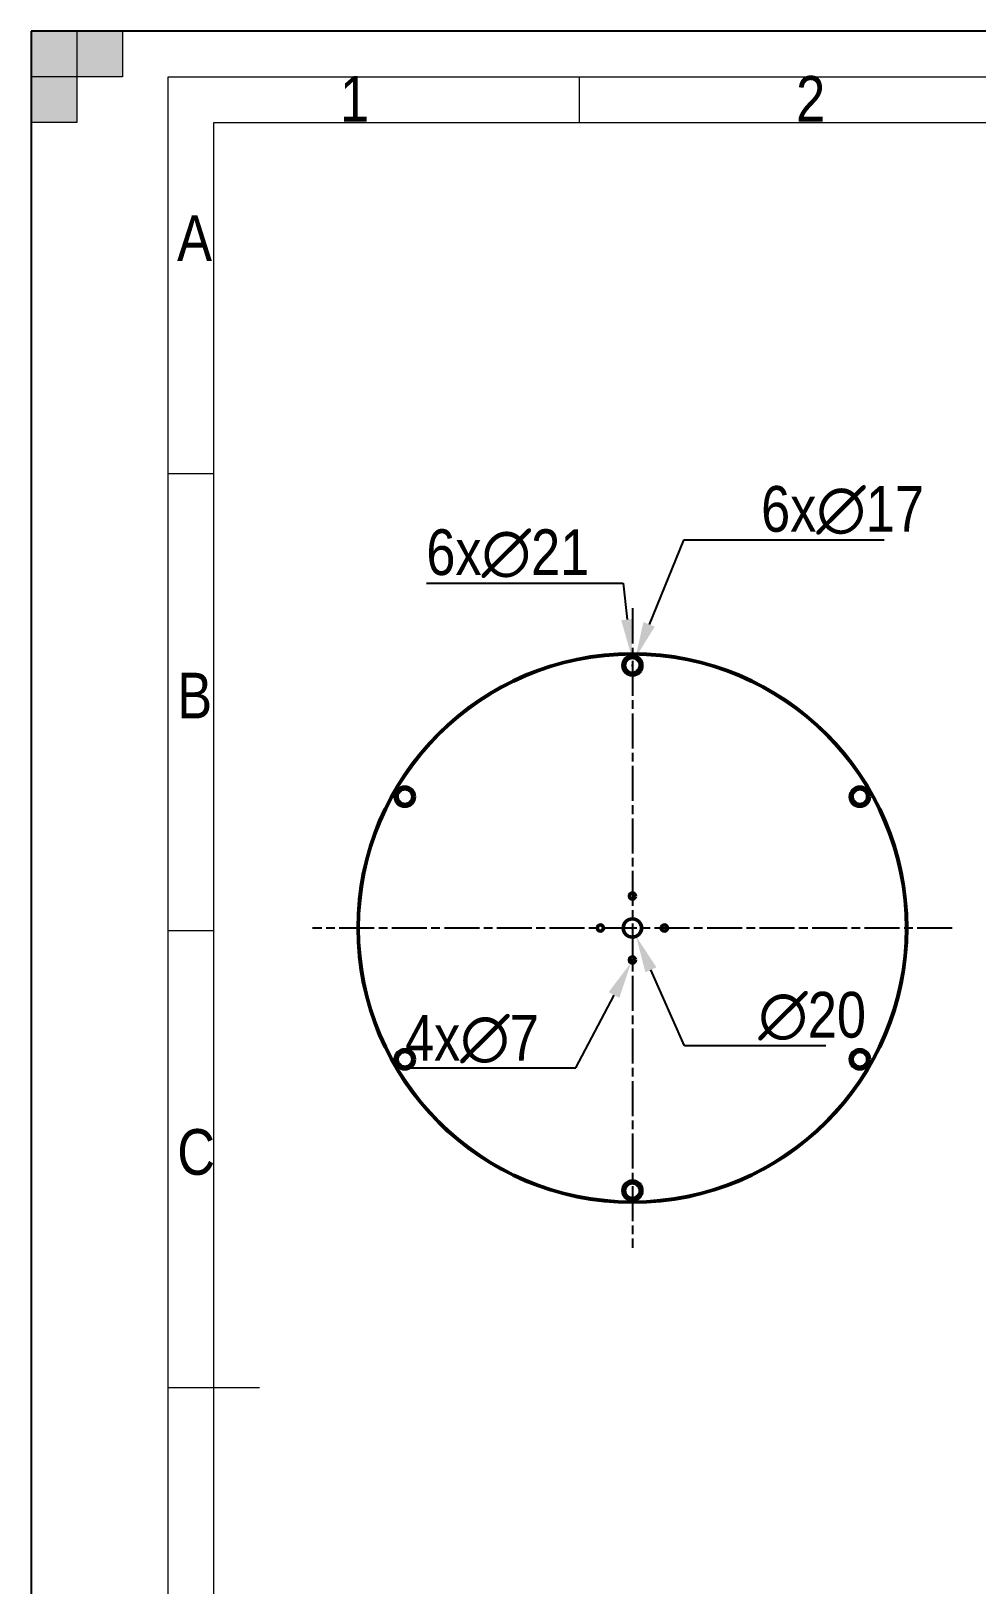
# Model space of a CAD drawing. Header units: millimetres. Extents: x 0 to 4200, y 0 to 2970.
# Drawn here: x 0 to 1035, y 1269 to 2970 of the extents above; entities that cross this region are included whole.
import ezdxf

# ---------------------------------------------------------------- set-up
doc = ezdxf.new("R2010")
doc.units = ezdxf.units.MM
doc.header["$LTSCALE"] = 10
doc.linetypes.add('CHAIN', pattern=[0.7087, 0.4724, -0.0591, 0.1181, -0.0591])
for name, color, linetype, lineweight in [('Center Mark (ANSI)', 7, 'Continuous', 25), ('Co ban', 7, 'Continuous', 50), ('Dimension (ANSI)', 7, 'Continuous', 25)]:
    doc.layers.add(name, color=color, linetype=linetype, lineweight=lineweight)
for name, color, linetype, lineweight, true_color in [('Khung ban ve', 5, 'Continuous', 15, 0x0000ff), ('Manh khung ten', 7, 'Continuous', 15, 0x994c4c), ('Net chu', 30, 'Continuous', 15, 0xff7f00), ('THIN', 5, 'Continuous', 15, 0x0000ff)]:
    doc.layers.add(name, color=color, linetype=linetype, lineweight=lineweight, true_color=true_color)
doc.styles.add('Linh_50', font='')
doc.styles.add('StandardAM_ANSI', font='')
doc.styles.get('Linh_50').set_extended_font_data('VNI-Helve-Condense')
doc.styles.get('StandardAM_ANSI').set_extended_font_data('VNI-Helve-Condense')
doc.dimstyles.new('Default - mm (ANSI)', dxfattribs={"dimscale": 10, "dimtxt": 5, "dimasz": 4, "dimexe": 2, "dimexo": 0.5, "dimgap": 0.8, "dimtad": 1, "dimtoh": 1, "dimdec": 0, "dimrnd": 1e-08, "dimzin": 4, "dimdsep": 46, "dimtxsty": 'StandardAM_ANSI', "dimcen": 0.09, "dimdle": 10, "dimclrd": 256, "dimclre": 256, "dimclrt": 256, "dimadec": 1, "dimazin": 1, "dimtfac": 0.61, "dimtofl": 0, "dimtmove": 0, "dimatfit": 3, "dimldrblk": 'DOT', "dimfxl": 1, "dimtolj": 1, "dimtzin": 4, "dimlwd": -1, "dimlwe": -1, "dimarcsym": 0})

# ---------------------------------------------------------------- blocks, each defined once
blk = doc.blocks.new('Borders A3_Thuong')
at = {"layer": 'THIN'}
for points in [[(0, 297), (10, 297), (10, 292), (0, 292)], [(5, 297), (5, 287), (0, 287), (0, 297)]]:
    blk.add_hatch(color=256, dxfattribs=at).paths.add_polyline_path(points)
at = {"layer": 'Khung ban ve'}
for p, q in [((20, 287), (410, 287)), ((20, 10), (20, 287)), ((15, 148.5), (25, 148.5))]:
    blk.add_line(p, q, dxfattribs=at)
at = {"layer": 'Manh khung ten', "lineweight": 25}
for p, q in [((420, 297), (0, 297)), ((0, 297), (0, 0))]:
    blk.add_line(p, q, dxfattribs=at)
at = {"layer": 'Manh khung ten'}
for p, q in [((0, 297), (420, 297)), ((0, 0), (0, 297)), ((15, 292), (415, 292)), ((15, 5), (15, 292)), ((60, 292), (60, 287)), ((19.97, 248.54), (14.98, 248.54)), ((19.98, 198.5), (15, 198.5))]:
    blk.add_line(p, q, dxfattribs=at)
at = {"layer": 'THIN'}
for p, q in [((0, 292), (0, 297)), ((0, 297), (10, 297)), ((0, 297), (5, 297)), ((0, 287), (0, 297)), ((5, 297), (5, 287)), ((10, 297), (10, 292)), ((10, 292), (0, 292)), ((5, 287), (0, 287))]:
    blk.add_line(p, q, dxfattribs=at)
at = {"layer": 'Net chu', "style": 'Linh_50'}
for s, p in [('1', (33.81, 287.08)), ('2', (83.73, 287.08)), ('A', (15.98, 271.83)), ('B', (16, 221.75)), ('C', (16, 171.79))]:
    blk.add_text(s, height=5, dxfattribs=at).set_placement(p)
blk = doc.blocks.new('*D15')
at = {"layer": 'Defpoints', "color": 0, "transparency": 16777216}
for p in [(654.1, 1997.2), (662.2, 1978.9)]:
    blk.add_point(p, dxfattribs=at)
at = {"layer": 'Dimension (ANSI)', "transparency": 16777216}
for p, q in [((657.2, 1988), (659, 1988)), ((658.1, 1987.1), (658.1, 1988.9)), ((715.3, 1859.1), (678.4, 1942.3)), ((870, 1859.1), (715.3, 1859.1))]:
    blk.add_line(p, q, dxfattribs=at)
blk.add_solid([(684.5, 1945), (672.3, 1939.6), (662.2, 1978.9)], dxfattribs=at)
at = {"layer": 'Dimension (ANSI)', "color": 150, "true_color": 0x0080ff, "transparency": 16777216, "insert": (796, 1918.1), "char_height": 50, "attachment_point": 1, "style": 'StandardAM_ANSI'}
blk.add_mtext('\\A1;∅20', dxfattribs=at)
blk = doc.blocks.new('_Dot')
at = {"color": 0, "linetype": 'ByBlock', "lineweight": -2}
blk.add_line((-0.5, 0), (-1, 0), dxfattribs=at)
at = {"color": 0, "linetype": 'ByBlock', "const_width": 0.5}
blk.add_lwpolyline([(-0.25, 0, 1), (0.25, 0, 1)], format="xyb", close=True, dxfattribs=at)
blk = doc.blocks.new('*D16')
at = {"layer": 'Defpoints', "color": 0, "transparency": 16777216}
for p in [(656.6, 1950.1), (659.7, 1956)]:
    blk.add_point(p, dxfattribs=at)
at = {"layer": 'Dimension (ANSI)', "transparency": 16777216}
for p, q in [((657.2, 1953), (659, 1953)), ((658.1, 1952.1), (658.1, 1953.9)), ((596.2, 1835), (638, 1914.7)), ((409.2, 1835), (596.2, 1835))]:
    blk.add_line(p, q, dxfattribs=at)
blk.add_solid([(632.1, 1917.8), (643.9, 1911.6), (656.6, 1950.1)], dxfattribs=at)
at = {"layer": 'Dimension (ANSI)', "color": 150, "true_color": 0x0080ff, "transparency": 16777216, "insert": (409.2, 1893), "char_height": 50, "attachment_point": 1, "style": 'StandardAM_ANSI'}
blk.add_mtext('\\A1;\\fVNI-Helve-Condense|b0|i0;\\H50.0000;4x∅7', dxfattribs=at)
blk = doc.blocks.new('*D17')
at = {"layer": 'Defpoints', "color": 0, "transparency": 16777216}
for p in [(657, 2286), (659.3, 2265.1)]:
    blk.add_point(p, dxfattribs=at)
at = {"layer": 'Dimension (ANSI)', "transparency": 16777216}
for p, q in [((432.6, 2365.5), (648, 2365.5)), ((648, 2365.5), (652.5, 2325.7)), ((657.2, 2275.5), (659, 2275.5)), ((658.1, 2274.6), (658.1, 2276.4))]:
    blk.add_line(p, q, dxfattribs=at)
blk.add_solid([(659.1, 2326.5), (645.9, 2325), (657, 2286)], dxfattribs=at)
at = {"layer": 'Dimension (ANSI)', "color": 150, "true_color": 0x0080ff, "transparency": 16777216, "insert": (432.6, 2424.5), "char_height": 50, "attachment_point": 1, "style": 'StandardAM_ANSI'}
blk.add_mtext('\\A1;\\fVNI-Helve-Condense|b0|i0;\\H50.0000;6x∅21', dxfattribs=at)
blk = doc.blocks.new('*D18')
at = {"layer": 'Defpoints', "color": 0, "transparency": 16777216}
for p in [(661.3, 2283.4), (654.9, 2267.7)]:
    blk.add_point(p, dxfattribs=at)
at = {"layer": 'Dimension (ANSI)', "transparency": 16777216}
for p, q in [((713.9, 2412.8), (676.4, 2320.5)), ((933.8, 2412.8), (713.9, 2412.8)), ((657.2, 2275.5), (659, 2275.5)), ((658.1, 2274.6), (658.1, 2276.4))]:
    blk.add_line(p, q, dxfattribs=at)
blk.add_solid([(670.2, 2323), (682.6, 2318), (661.3, 2283.4)], dxfattribs=at)
at = {"layer": 'Dimension (ANSI)', "color": 150, "true_color": 0x0080ff, "transparency": 16777216, "insert": (799, 2471.9), "char_height": 50, "attachment_point": 1, "style": 'StandardAM_ANSI'}
blk.add_mtext('\\A1;\\fVNI-Helve-Condense|b0|i0;\\H50.0000;6x∅17', dxfattribs=at)

msp = doc.modelspace()

# ---------------------------------------------------------------- linework, layer by layer
at = {"layer": 'Center Mark (ANSI)', "linetype": 'CHAIN', "ltscale": 8.113447}
for p, q in [((658.14, 2338.04), (658.14, 1638.04)), ((1008.14, 1988.04), (308.14, 1988.04))]:
    msp.add_line(p, q, dxfattribs=at)
at = {"layer": 'Co ban'}
for centre, radius in [((658.14, 1988.04), 300.25), ((658.14, 1988.04), 300), ((658.14, 2275.54), 10.5), ((658.14, 2275.54), 10.5), ((658.14, 2275.54), 8.5), ((409.16, 2131.79), 10.5), ((409.16, 2131.79), 10.5), ((409.16, 2131.79), 8.5), ((907.13, 2131.79), 10.5), ((907.13, 2131.79), 10.5), ((907.13, 2131.79), 8.5), ((658.14, 2023.04), 3.35), ((623.14, 1988.04), 3.35), ((658.14, 1988.04), 10), ((693.14, 1988.04), 3.35), ((658.14, 1953.04), 3.35), ((409.16, 1844.29), 10.5), ((409.16, 1844.29), 10.5), ((907.13, 1844.29), 10.5), ((907.13, 1844.29), 10.5), ((409.16, 1844.29), 8.5), ((907.13, 1844.29), 8.5), ((658.14, 1700.54), 10.5), ((658.14, 1700.54), 10.5), ((658.14, 1700.54), 8.5)]:
    msp.add_circle(centre, radius, dxfattribs=at)

# ---------------------------------------------------------------- block references
at = {"xscale": 10, "yscale": 10, "zscale": 10}
msp.add_blockref('Borders A3_Thuong', (0, 0), dxfattribs=at)

# ---------------------------------------------------------------- dimensions: what is measured, and where the dimension line sits
at = {"layer": 'Dimension (ANSI)'}
for p1, p2, text, picture, middle in [((654.95, 2267.67), (661.34, 2283.42), '\\fVNI-Helve-Condense|b0|i0;\\H50.0000;6x<>', '*D18', (866.42, 2412.79)), ((659.32, 2265.11), (656.97, 2285.98), '\\fVNI-Helve-Condense|b0|i0;\\H50.0000;6x<>', '*D17', (495.46, 2365.47)), ((659.7, 1956.01), (656.59, 1950.08), '\\fVNI-Helve-Condense|b0|i0;\\H50.0000;4x<>', '*D16', (460.5, 1834.97))]:
    dim = msp.add_diameter_dim_2p(p1=p1, p2=p2, text=text, dimstyle='Default - mm (ANSI)', override={"dimgap": 0.8, "dimtih": 1, "dimdec": 0, "dimlfac": 1, "dimtol": 0, "dimlim": 0, "dimtp": 0, "dimtm": 0, "dimtdec": 2}, dxfattribs=at)
    dim.commit()
    dim.dimension.update_dxf_attribs({"geometry": picture, "text_midpoint": middle, "dimtype": 163})
dim = msp.add_diameter_dim_2p(p1=(654.09, 1997.19), p2=(662.2, 1978.9), dimstyle='Default - mm (ANSI)', override={"dimgap": 0.8, "dimtih": 1, "dimdec": 0, "dimlfac": 1, "dimtol": 0, "dimlim": 0, "dimtp": 0, "dimtm": 0, "dimtdec": 2}, dxfattribs=at)
dim.commit()
dim.dimension.update_dxf_attribs({"geometry": '*D15', "text_midpoint": (833.03, 1859.07), "dimtype": 163})

doc.saveas('drawing.dxf')
